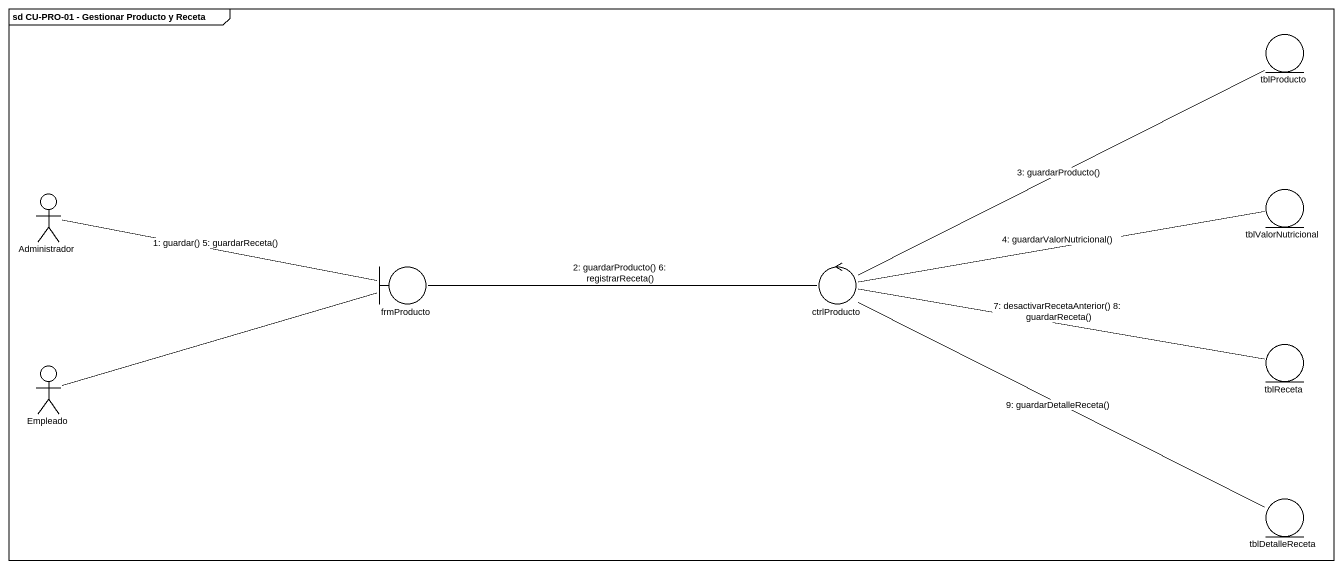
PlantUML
@startuml
mainframe sd CU-PRO-01 - Gestionar Producto y Receta
entity tblProducto
actor Administrador
entity tblValorNutricional
boundary frmProducto
control ctrlProducto
entity tblReceta
actor Empleado
entity tblDetalleReceta
Administrador -right- frmProducto : 1: guardar() 5: guardarReceta()
frmProducto -right- ctrlProducto : 2: guardarProducto() 6: registrarReceta()
ctrlProducto -right- tblProducto : 3: guardarProducto()
ctrlProducto -right- tblValorNutricional : 4: guardarValorNutricional()
ctrlProducto -right- tblReceta : 7: desactivarRecetaAnterior() 8: guardarReceta()
ctrlProducto -right- tblDetalleReceta : 9: guardarDetalleReceta()
Empleado -right- frmProducto
@enduml
